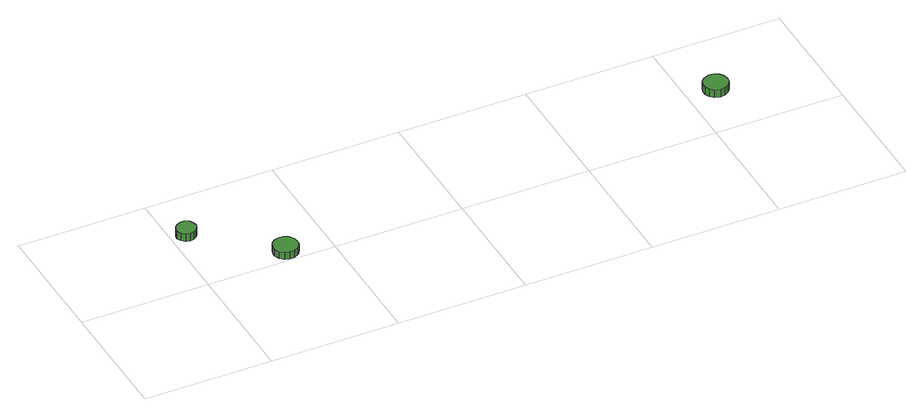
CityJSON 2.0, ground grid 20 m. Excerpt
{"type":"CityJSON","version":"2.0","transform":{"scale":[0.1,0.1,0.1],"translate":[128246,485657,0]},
"CityObjects":{
"tree1":{"type":"SolitaryVegetationObject","attributes":{"function":"something"},"geometry":[{"type":"MultiSurface","lod":"1","boundaries":[[[0,1,2,3,4,5,6,7,8,9,10,11,12,13,14]],[[15,16,17,18,19,20,21,22,23,24,25,26,27,28,29]],[[0,29,28,1]],[[1,28,27,2]],[[2,27,26,3]],[[3,26,25,4]],[[4,25,24,5]],[[5,24,23,6]],[[6,23,22,7]],[[7,22,21,8]],[[8,21,20,9]],[[9,20,19,10]],[[10,19,18,11]],[[11,18,17,12]],[[12,17,16,13]],[[13,16,15,14]],[[14,15,29,0]]]}]},
"tree2":{"type":"SolitaryVegetationObject","attributes":{"function":"something"},"geometry":[{"type":"MultiSurface","lod":"1","boundaries":[[[30,31,32,33,34,35,36,37,38,39,40,41,42,43,44]],[[45,46,47,48,49,50,51,52,53,54,55,56,57,58,59]],[[30,59,58,31]],[[31,58,57,32]],[[32,57,56,33]],[[33,56,55,34]],[[34,55,54,35]],[[35,54,53,36]],[[36,53,52,37]],[[37,52,51,38]],[[38,51,50,39]],[[39,50,49,40]],[[40,49,48,41]],[[41,48,47,42]],[[42,47,46,43]],[[43,46,45,44]],[[44,45,59,30]]]}]},
"tree3":{"type":"SolitaryVegetationObject","attributes":{"function":"something"},"geometry":[{"type":"MultiSurface","lod":"1","boundaries":[[[60,61,62,63,64,65,66,67,68,69,70,71,72,73,74]],[[75,76,77,78,79,80,81,82,83,84,85,86,87,88,89]],[[60,89,88,61]],[[61,88,87,62]],[[62,87,86,63]],[[63,86,85,64]],[[64,85,84,65]],[[65,84,83,66]],[[66,83,82,67]],[[67,82,81,68]],[[68,81,80,69]],[[69,80,79,70]],[[70,79,78,71]],[[71,78,77,72]],[[72,77,76,73]],[[73,76,75,74]],[[74,75,89,60]]]}]}
},
"vertices":[
[36,111,25],[34,117,25],[31,123,25],[25,126,25],[19,126,25],[13,124,25],[8,120,25],[5,114,25],[5,108,25],[8,102,25],[13,98,25],[19,96,25],[25,97,25],[31,100,25],[34,105,25],[34,105,12],[31,100,12],[25,97,12],[19,96,12],[13,98,12],[8,102,12],[5,108,12],[5,114,12],[8,120,12],[13,124,12],[19,126,12],[25,126,12],[31,123,12],[34,117,12],[36,111,12],
[151,22,18],[150,29,18],[145,36,18],[138,40,18],[130,40,18],[123,38,18],[117,33,18],[114,25,18],[114,18,18],[117,10,18],[123,5,18],[130,3,18],[138,3,18],[145,7,18],[150,14,18],[150,14,6],[145,7,6],[138,3,6],[130,3,6],[123,5,6],[117,10,6],[114,18,6],[114,25,6],[117,33,6],[123,38,6],[130,40,6],[138,40,6],[145,36,6],[150,29,6],[151,22,6],
[863,88,22],[861,96,22],[857,102,22],[850,106,22],[842,107,22],[834,104,22],[828,99,22],[825,92,22],[825,84,22],[828,77,22],[834,71,22],[842,69,22],[850,70,22],[857,74,22],[861,80,22],[861,80,9],[857,74,9],[850,70,9],[842,69,9],[834,71,9],[828,77,9],[825,84,9],[825,92,9],[828,99,9],[834,104,9],[842,107,9],[850,106,9],[857,102,9],[861,96,9],[863,88,9]
]}
